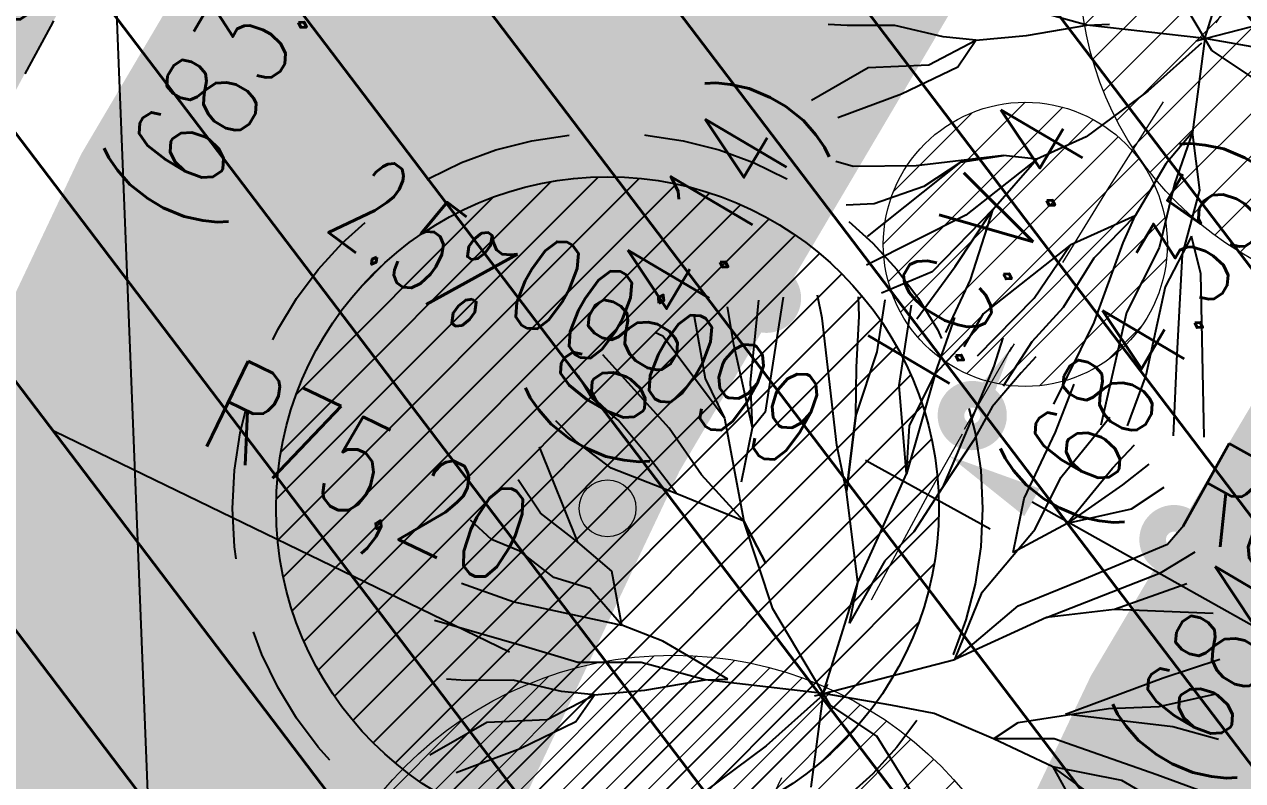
# Model space of a CAD drawing. Extents: x 352140 to 354978, y 6304672 to 6307963.
# Drawn here: x 352254.13 to 352267, y 6305991.66 to 6305999.64 of the extents above; entities that cross this region are included whole.
import ezdxf
from ezdxf.enums import TextEntityAlignment as Align

# ---------------------------------------------------------------- set-up
doc = ezdxf.new("R2010")
doc.units = 0
for name, pattern in [('CENTER', [50.8, 31.75, -6.35, 6.35, -6.35]), ('CONTINUOS', [0]), ('DASHDOT', [1, 0.5, -0.25, 0, -0.25]), ('DASHDOTX2', [2, 1, -0.5, 0, -0.5]), ('DASHED', [19.05, 12.7, -6.35]), ('HIDDEN', [9.525, 6.35, -3.175])]:
    doc.linetypes.add(name, pattern=pattern)
doc.layers.get('0').update_dxf_attribs({"linetype": 'CONTINUOUS'})
for name, color, linetype in [('00-S2_ALL AREA APORTANTES', 150, 'CONTINUOUS'), ('01_Dem Ext_Transl_niv.anillo', 130, 'CONTINUOUS'), ('02_Geo ext_Acotamiento', 7, 'CONTINUOUS'), ('02_Geo ext_Eje', 4, 'CONTINUOUS'), ('03_Pav ext_Escurrimiento', 2, 'CONTINUOUS'), ('03_Pav ext_HCV', 34, 'CONTINUOUS'), ('03_Pav ext_Vereda HC', 42, 'CONTINUOUS'), ('03_Pav proy_Solera Tipo A', 1, 'CONTINUOUS'), ('03_S2_Pav ext_Borde vereda', 7, 'CONTINUOUS'), ('03_S3_Pav ext_Cota', 2, 'CONTINUOUS'), ('Paisajismo', 253, 'CONTINUOUS')]:
    doc.layers.add(name, color=color, linetype=linetype)
doc.layers.add('0_ASD_LINEA OFICIAL', color=253, linetype='DASHDOT', lineweight=20)
doc.layers.add('EJE PROYECTADO', color=7, linetype='DASHDOTX2', lineweight=15)
doc.layers.add('0_ASD_TOPOGRAFIA_ELEMENTOS', color=7, linetype='CONTINUOS', lineweight=5, true_color=0xbdbdbd)
doc.styles.add('JPG_2MM', font='simplex.shx', dxfattribs={"height": 1})
doc.styles.add('ROMANS', font='romans.shx', dxfattribs={"width": 0.75})
doc.linetypes.add('CERCO_LINE', pattern='A,0.5,-0.2,[" X ",Standard,S=0.1,R=0,X=-0.1,Y=-0.05],-0.25', length=0.95)
doc.dimstyles.new('Principal', dxfattribs={"dimscale": 0, "dimtxt": 2, "dimasz": 2, "dimexe": 1, "dimexo": 1, "dimtad": 1, "dimrnd": 0.05, "dimzin": 1, "dimtxsty": 'ROMANS', "dimcen": 2.5, "dimclrt": 2, "dimaunit": 2, "dimadec": 0, "dimazin": 0, "dimtfac": 1, "dimtmove": 0, "dimatfit": 3, "dimfxl": 1, "dimfxlon": 1, "dimarcsym": 0})

# ---------------------------------------------------------------- blocks, each defined once
blk = doc.blocks.new('sta_tic')
blk.add_line((0, -1.5), (0, 1.5))
blk = doc.blocks.new('*D1191')
at = {"layer": '02_Geo ext_Acotamiento', "color": 0, "linetype": 'ByBlock', "lineweight": -2, "transparency": 16777216}
blk.add_line((352269.432, 6305991.987), (352264.773, 6305994.595), dxfattribs=at)
at = {"layer": '02_Geo ext_Acotamiento', "color": 0, "linetype": 'ByBlock', "transparency": 16777216}
blk.add_solid([(352264.854, 6305994.74), (352264.691, 6305994.449), (352263.9, 6305995.083)], dxfattribs=at)
at = {"layer": '02_Geo ext_Acotamiento', "color": 2, "linetype": 'ByBlock', "transparency": 16777216, "insert": (352267.982, 6305993.839), "char_height": 1, "attachment_point": 5, "rotation": 330.7592, "style": 'ROMANS'}
blk.add_mtext('R65,70', dxfattribs=at)
blk = doc.blocks.new('A$C27410629')
at = {"layer": '0_ASD_LINEA OFICIAL', "ltscale": 8}
blk.add_lwpolyline([(76.795, 1069.872, 0.5, 0.5, 0.00826), (73.751, 1083.846, 0.5, 0.5, 0.028444), (70.023, 1095.124, 0.5, 0.5, -0.012564), (61.852, 1118.104, 0.5, 0.5, -0.000048), (57.166, 1131.529, 0.5, 0.5, -0.013664), (47.353, 1157.145, 0.5, 0.5, -0.058265), (39.524, 1192.667, 0.5, 0.5, 0), (39.524, 1192.667, 0.5, 0.5, -0.003962), (39.31, 1195.102, 0.5, 0.5, -0.274101), (74.42, 1266.696, 0.5, 0.5, 0), (74.42, 1266.696, 0.5, 0.5, -0.117635), (110.932, 1279.578, 0.5, 0.5, -0.105448), (145.793, 1276.067, 0.5, 0.5, -0.042273), (159.013, 1270.584, 0.5, 0.5, 0), (184.1, 1256.74, 0.5, 0.5, 0.018937), (195.809, 1250.819, 0.5, 0.5, -0.011475), (213.872, 1241.445, 0.5, 0.5, 0.049621), (224.068, 1237.141, 0.5, 0.5, 0), (224.068, 1237.141, 0.5, 0.5, 0), (224.068, 1237.141, 0.5, 0.5, 0.088932), (244.73, 1234.105, 0.5, 0.5, 0.019373), (253.114, 1234.676, 0.5, 0.5, 0.023388), (286.019, 1240.578, 0.5, 0.5, 0.029815), (329.828, 1253.396, 0.5, 0.5, 0.005373)], format="xyseb", dxfattribs=at)
blk = doc.blocks.new('*D1437')
at = {"layer": '02_Geo ext_Acotamiento', "color": 0, "lineweight": -2, "transparency": 16777216}
blk.add_line((352259.256, 6305993.013), (352254.451, 6305995.341), dxfattribs=at)
at = {"layer": '02_Geo ext_Acotamiento', "color": 0, "transparency": 16777216}
blk.add_solid([(352254.524, 6305995.491), (352254.378, 6305995.191), (352253.551, 6305995.777)], dxfattribs=at)
at = {"layer": '02_Geo ext_Acotamiento', "color": 2, "transparency": 16777216, "insert": (352257.699, 6305994.776), "char_height": 1, "attachment_point": 5, "rotation": 334.1522, "style": 'ROMANS'}
blk.add_mtext('R75,20', dxfattribs=at)
blk = doc.blocks.new('1.0 - LO RECABARREN LOTEO PARQUE - VEGETACION PROPUESTA ETAPA MUNICIPAL')
at = {"layer": 'Paisajismo', "color": 251}
for p, q in [((352266.597, 6305999.489), (352266.964, 6306000.661)), ((352266.671, 6305999.365), (352266.067, 6306000.383)), ((352265.35, 6305999.63), (352264.674, 6305999.816)), ((352266.506, 6305999.465), (352267.987, 6305999.848)), ((352262.822, 6305999.627), (352262.62, 6305999.638)), ((352263.325, 6305999.628), (352262.822, 6305999.627)), ((352263.833, 6305999.508), (352263.325, 6305999.628)), ((352264.713, 6305999.523), (352265.35, 6305999.63)), ((352265.35, 6305999.63), (352265.59, 6305999.64)), ((352266.597, 6305999.489), (352265.35, 6305999.63)), ((352264.181, 6305999.474), (352263.833, 6305999.508)), ((352264.181, 6305999.474), (352264.713, 6305999.523)), ((352263.684, 6305999.213), (352264.181, 6305999.474)), ((352263.988, 6305999.193), (352264.181, 6305999.474)), ((352266.561, 6305999.441), (352265.994, 6305998.935)), ((352266.597, 6305999.489), (352266.467, 6305998.501)), ((352267.312, 6305999.365), (352266.597, 6305999.489)), ((352267.166, 6305999.038), (352266.671, 6305999.365)), ((352262.444, 6305998.839), (352263.044, 6305999.186)), ((352263.044, 6305999.186), (352263.684, 6305999.213)), ((352263.396, 6305998.906), (352263.988, 6305999.193)), ((352262.722, 6305998.656), (352263.396, 6305998.906)), ((352265.994, 6305998.935), (352265.346, 6305998.453)), ((352266.467, 6305998.501), (352266.187, 6305998.168)), ((352266.467, 6305998.501), (352266.276, 6305997.958)), ((352266.467, 6305998.501), (352266.467, 6305998.501)), ((352266.546, 6305997.889), (352266.467, 6305998.501)), ((352265.346, 6305998.453), (352264.822, 6305998.217)), ((352264.473, 6305998.256), (352263.549, 6305998.147)), ((352264.021, 6305998.184), (352264.473, 6305998.256)), ((352264.473, 6305998.256), (352264.021, 6305998.184)), ((352264.822, 6305998.217), (352264.072, 6305997.624)), ((352264.363, 6305997.69), (352264.822, 6305998.217)), ((352264.822, 6305998.217), (352264.473, 6305998.256)), ((352262.885, 6305998.139), (352262.701, 6305998.192)), ((352263.549, 6305998.147), (352262.885, 6305998.139)), ((352263.037, 6305997.4), (352264.021, 6305998.184)), ((352264.021, 6305998.184), (352263.631, 6305997.927)), ((352266.187, 6305998.168), (352265.862, 6305997.619)), ((352266.276, 6305997.958), (352266.117, 6305997.282)), ((352263.631, 6305997.927), (352263.104, 6305997.744)), ((352266.36, 6305997.212), (352266.546, 6305997.889)), ((352263.104, 6305997.744), (352262.811, 6305997.732)), ((352264.072, 6305997.624), (352263.025, 6305997.099)), ((352264.363, 6305997.69), (352263.717, 6305997.026)), ((352263.961, 6305997.085), (352264.363, 6305997.69)), ((352264.123, 6305996.943), (352264.363, 6305997.69)), ((352265.862, 6305997.619), (352265.174, 6305997.309)), ((352265.862, 6305997.619), (352265.427, 6305997.173)), ((352265.736, 6305997.333), (352265.862, 6305997.619)), ((352265.174, 6305997.309), (352264.258, 6305996.586)), ((352264.795, 6305996.749), (352265.174, 6305997.309)), ((352265.429, 6305996.494), (352265.736, 6305997.333)), ((352266.458, 6305997.403), (352266.179, 6305996.868)), ((352266.555, 6305997.005), (352266.458, 6305997.403)), ((352266.117, 6305997.282), (352265.772, 6305996.599)), ((352266.301, 6305996.087), (352266.36, 6305997.212)), ((352263.556, 6305996.533), (352263.961, 6305997.085)), ((352265.427, 6305997.173), (352265.101, 6305996.651)), ((352263.717, 6305997.026), (352263.183, 6305996.802)), ((352263.864, 6305996.388), (352264.123, 6305996.943)), ((352266.59, 6305995.284), (352266.555, 6305997.005)), ((352266.179, 6305996.868), (352265.976, 6305995.933)), ((352261.799, 6305995.864), (352261.888, 6305996.727)), ((352262.143, 6305996.761), (352261.953, 6305995.548)), ((352262.556, 6305996.54), (352262.509, 6305996.782)), ((352262.949, 6305996.559), (352262.94, 6305996.765)), ((352263.22, 6305996.731), (352263.134, 6305996.182)), ((352263.371, 6305995.829), (352263.5, 6305996.677)), ((352264.197, 6305996.14), (352264.795, 6305996.749)), ((352261.205, 6305996.555), (352261.32, 6305995.902)), ((352261.622, 6305996.259), (352261.558, 6305996.659)), ((352262.713, 6305995.197), (352262.556, 6305996.54)), ((352262.918, 6305996.023), (352262.949, 6305996.559)), ((352263.941, 6305996.494), (352263.956, 6305996.546)), ((352264.258, 6305996.586), (352264.052, 6305996.235)), ((352265.101, 6305996.651), (352264.769, 6305996.29)), ((352265.772, 6305996.599), (352265.501, 6305995.411)), ((352263.75, 6305995.951), (352263.941, 6305996.494)), ((352264.21, 6305996.448), (352263.75, 6305995.951)), ((352265.003, 6305995.63), (352265.429, 6305996.494)), ((352260.873, 6305996.348), (352260.791, 6305996.389)), ((352261.524, 6305995.483), (352260.873, 6305996.348)), ((352264.463, 6305996.33), (352264.368, 6305996.032)), ((352264.769, 6305996.29), (352264.468, 6305995.822)), ((352260.941, 6305995.378), (352260.24, 6305996.151)), ((352261.82, 6305995.381), (352261.622, 6305996.259)), ((352263.134, 6305996.182), (352262.913, 6305995.514)), ((352262.913, 6305995.514), (352262.918, 6305996.023)), ((352264.368, 6305996.032), (352263.948, 6305995.028)), ((352264.813, 6305996.132), (352264.658, 6305995.962)), ((352266.265, 6305995.298), (352266.301, 6305996.087)), ((352260.126, 6305995.691), (352259.982, 6305995.926)), ((352261.32, 6305995.902), (352261.524, 6305995.483)), ((352263.75, 6305995.951), (352263.447, 6305994.895)), ((352263.479, 6305995.404), (352263.75, 6305995.951)), ((352264.658, 6305995.962), (352264.352, 6305995.602)), ((352265.976, 6305995.933), (352265.777, 6305995.401)), ((352261.82, 6305995.381), (352261.799, 6305995.864)), ((352263.447, 6305994.895), (352263.371, 6305995.829)), ((352265.022, 6305995.335), (352265.216, 6305995.843)), ((352260.403, 6305995.462), (352260.126, 6305995.691)), ((352261.953, 6305995.548), (352261.82, 6305995.381)), ((352262.813, 6305994.708), (352262.913, 6305995.514)), ((352262.913, 6305995.514), (352262.813, 6305994.708)), ((352264.352, 6305995.602), (352264.153, 6305995.246)), ((352259.954, 6305995.242), (352259.743, 6305995.455)), ((352260.684, 6305995.126), (352260.403, 6305995.462)), ((352261.282, 6305994.884), (352260.941, 6305995.378)), ((352261.524, 6305995.483), (352261.731, 6305994.395)), ((352261.703, 6305994.812), (352261.82, 6305995.381)), ((352263.447, 6305994.895), (352263.479, 6305995.404)), ((352265.078, 6305994.857), (352265.596, 6305995.494)), ((352264.689, 6305994.636), (352265.022, 6305995.335)), ((352259.978, 6305994.176), (352259.572, 6305995.182)), ((352260.328, 6305994.956), (352259.954, 6305995.242)), ((352261.023, 6305994.686), (352260.684, 6305995.126)), ((352262.813, 6305994.708), (352262.713, 6305995.197)), ((352264.153, 6305995.246), (352263.827, 6305994.751)), ((352265.621, 6305994.957), (352265.854, 6305995.2)), ((352263.948, 6305995.028), (352263.827, 6305994.751)), ((352266.005, 6305994.997), (352265.729, 6305994.78)), ((352261.023, 6305994.686), (352260.328, 6305994.956)), ((352261.731, 6305994.395), (352261.282, 6305994.884)), ((352263.178, 6305994.295), (352263.447, 6305994.895)), ((352265.143, 6305994.373), (352265.621, 6305994.957)), ((352259.583, 6305994.481), (352259.347, 6305994.834)), ((352263.827, 6305994.751), (352263.526, 6305994.283)), ((352264.807, 6305994.31), (352265.078, 6305994.857)), ((352265.729, 6305994.78), (352265.143, 6305994.373)), ((352266.165, 6305994.752), (352265.821, 6305994.522)), ((352261.731, 6305994.395), (352261.023, 6305994.686)), ((352262.934, 6305993.75), (352262.813, 6305994.708)), ((352264.572, 6305994.067), (352264.689, 6305994.636)), ((352259.978, 6305994.176), (352259.583, 6305994.481)), ((352265.821, 6305994.522), (352265.143, 6305994.373)), ((352259.066, 6305994.203), (352258.844, 6305994.407)), ((352261.963, 6305993.95), (352261.731, 6305994.395)), ((352261.731, 6305994.395), (352261.963, 6305993.95)), ((352262.037, 6305993.472), (352261.731, 6305994.395)), ((352265.143, 6305994.373), (352264.572, 6305994.067)), ((352266.204, 6305994.155), (352266.377, 6305994.355)), ((352262.934, 6305993.75), (352263.178, 6305994.295)), ((352263.526, 6305994.283), (352263.218, 6305993.976)), ((352264.247, 6305993.645), (352264.807, 6305994.31)), ((352259.365, 6305994.081), (352259.066, 6305994.203)), ((352260.334, 6305993.869), (352259.978, 6305994.176)), ((352265.285, 6305993.769), (352266.204, 6305994.155)), ((352259.724, 6305993.802), (352259.365, 6305994.081)), ((352263.218, 6305993.976), (352262.845, 6305993.319)), ((352266.131, 6305993.851), (352266.497, 6305994.072)), ((352260.44, 6305993.298), (352260.334, 6305993.869)), ((352264.927, 6305993.379), (352266.131, 6305993.851)), ((352258.749, 6305993.741), (352259.301, 6305993.543)), ((352260.103, 6305993.685), (352259.724, 6305993.802)), ((352262.567, 6305992.578), (352262.934, 6305993.75)), ((352262.845, 6305993.319), (352262.934, 6305993.75)), ((352264.628, 6305993.501), (352265.285, 6305993.769)), ((352266.408, 6305993.736), (352265.645, 6305993.463)), ((352260.44, 6305993.298), (352260.103, 6305993.685)), ((352263.957, 6305992.937), (352264.247, 6305993.645)), ((352259.301, 6305993.543), (352260.44, 6305993.298)), ((352262.641, 6305992.454), (352262.037, 6305993.472)), ((352263.957, 6305992.937), (352264.628, 6305993.501)), ((352265.645, 6305993.463), (352264.927, 6305993.379)), ((352265.645, 6305993.463), (352264.927, 6305993.379)), ((352266.686, 6305993.421), (352265.645, 6305993.463)), ((352259.353, 6305993.091), (352258.461, 6305993.348)), ((352264.927, 6305993.379), (352263.957, 6305992.937)), ((352260.44, 6305993.298), (352260.44, 6305993.298)), ((352260.875, 6305993.129), (352260.44, 6305993.298)), ((352259.976, 6305992.904), (352259.353, 6305993.091)), ((352261.56, 6305992.73), (352260.875, 6305993.129)), ((352262.476, 6305992.554), (352263.957, 6305992.937)), ((352266.157, 6305992.744), (352266.756, 6305992.939)), ((352260.644, 6305992.905), (352259.976, 6305992.904)), ((352261.32, 6305992.72), (352260.644, 6305992.905)), ((352258.792, 6305992.716), (352258.59, 6305992.728)), ((352259.295, 6305992.717), (352258.792, 6305992.716)), ((352259.803, 6305992.598), (352259.295, 6305992.717)), ((352260.683, 6305992.613), (352261.32, 6305992.72)), ((352261.32, 6305992.72), (352261.56, 6305992.73)), ((352262.567, 6305992.578), (352261.32, 6305992.72)), ((352265.127, 6305992.358), (352266.157, 6305992.744)), ((352259.654, 6305992.302), (352260.151, 6305992.563)), ((352260.151, 6305992.563), (352259.803, 6305992.598)), ((352259.957, 6305992.282), (352260.151, 6305992.563)), ((352260.151, 6305992.563), (352260.683, 6305992.613)), ((352262.567, 6305992.578), (352262.436, 6305991.59)), ((352263.282, 6305992.454), (352262.567, 6305992.578)), ((352266.115, 6305992.44), (352266.698, 6305992.571)), ((352262.531, 6305992.53), (352261.964, 6305992.025)), ((352263.135, 6305992.127), (352262.641, 6305992.454)), ((352263.74, 6305992.367), (352263.282, 6305992.454)), ((352265.582, 6305992.418), (352266.115, 6305992.44)), ((352259.014, 6305992.275), (352259.654, 6305992.302)), ((352264.366, 6305992.099), (352263.74, 6305992.367)), ((352264.626, 6305992.27), (352265.582, 6305992.418)), ((352266.259, 6305992.225), (352265.127, 6305992.358)), ((352258.413, 6305991.929), (352259.014, 6305992.275)), ((352259.366, 6305991.995), (352259.957, 6305992.282)), ((352264.366, 6305992.099), (352264.626, 6305992.27)), ((352266.743, 6305992.09), (352266.259, 6305992.225)), ((352263.652, 6305991.293), (352263.135, 6305992.127)), ((352264.993, 6305991.804), (352264.366, 6305992.099)), ((352265.007, 6305992.099), (352264.366, 6305992.099)), ((352266.092, 6305991.717), (352265.007, 6305992.099)), ((352258.692, 6305991.745), (352259.366, 6305991.995)), ((352261.964, 6305992.025), (352261.316, 6305991.543)), ((352265.72, 6305991.658), (352264.993, 6305991.804)), ((352264.993, 6305991.804), (352265.272, 6305991.297)), ((352265.407, 6305991.501), (352264.993, 6305991.804)), ((352266.534, 6305991.186), (352265.72, 6305991.658)), ((352266.636, 6305991.518), (352266.092, 6305991.717))]:
    blk.add_line(p, q, dxfattribs=at)
blk = doc.blocks.new('*U962')
at = {"layer": 'EJE PROYECTADO', "color": 7, "linetype": 'DASHDOT', "lineweight": 15, "ltscale": 4}
blk.add_arc((352321.227, 6305962.991), 65.699, 114.77032, 185.40287, dxfattribs=at)
at = {"layer": 'EJE PROYECTADO', "color": 7, "linetype": 'DASHDOTX2', "lineweight": 15}
blk.add_leader([(352264.555, 6305996.231), (352264.007, 6305995.277)], dimstyle='Principal', override={"dimscale": 1, "dimasz": 0.5}, dxfattribs=at)

msp = doc.modelspace()

# ---------------------------------------------------------------- hatches: boundary and pattern name
at = {"layer": '00-S2_ALL AREA APORTANTES', "linetype": 'DASHED', "lineweight": 40, "ltscale": 0.25}
h = msp.add_hatch(dxfattribs=at)
h.set_pattern_fill('ANSI31', color=150, scale=0.5, angle=82.24516605)
h.paths.add_polyline_path([(352293.701, 6306022.645, -0.005954), (352295.275, 6306023.347), (352290.317, 6306034.821, 0.144518), (352256.264, 6306006.523), (352266.649, 6305999.563, -0.137888)])
h = msp.add_hatch(dxfattribs=at)
h.set_pattern_fill('ANSI31', color=82, scale=0.5, angle=82.24516605)
h.paths.add_polyline_path([(352298.931, 6306011.292, -0.005954), (352300.233, 6306011.873), (352295.275, 6306023.347, 0.005954), (352293.701, 6306022.645, 0.137888), (352266.649, 6305999.563), (352277.032, 6305992.606, -0.137869)])
h = msp.add_hatch(dxfattribs=at)
h.set_pattern_fill('ANSI31', color=150, scale=0.5, angle=82.24516605)
edge = h.paths.add_edge_path()
edge.add_line((352266.649, 6305999.563), (352256.264, 6306006.523))
edge.add_arc((352321.221, 6305962.995), 78.193, 146.17352, 179.79725)
edge.add_line((352243.029, 6305963.271), (352243.087, 6305960.016))
edge.add_line((352243.087, 6305960.016), (352255.606, 6305959.915))
edge.add_line((352255.606, 6305959.915), (352255.529, 6305963.227))
edge.add_arc((352321.227, 6305962.991), 65.699, 146.17393, 179.79401, ccw=False)
h = msp.add_hatch(dxfattribs=at)
h.set_pattern_fill('ANSI31', color=82, scale=0.5, angle=82.24516605)
edge = h.paths.add_edge_path()
edge.add_line((352277.032, 6305992.606), (352266.649, 6305999.563))
edge.add_arc((352321.227, 6305962.991), 65.699, 146.17393, 179.79401)
edge.add_line((352255.529, 6305963.227), (352255.606, 6305959.915))
edge.add_line((352255.606, 6305959.915), (352268.125, 6305959.814))
edge.add_line((352268.125, 6305959.814), (352268.029, 6305963.183))
edge.add_arc((352321.221, 6305962.995), 53.192, 146.1735, 179.7972, ccw=False)
at = {"layer": '01_Dem Ext_Transl_niv.anillo'}
h = msp.add_hatch(dxfattribs=at)
h.set_pattern_fill('ANSI31', color=256, scale=0.1)
h.set_pattern_definition([(45, (0, 0), (-0.224506403027, 0.224506403027), [])])
edge = h.paths.add_edge_path()
edge.add_arc((352260.29, 6305994.531), 3.5, 0, 360)
at = {"layer": '03_Pav ext_HCV'}
h = msp.add_hatch(dxfattribs=at)
h.set_pattern_fill('SWAMP', color=256, scale=0.025, style=0)
h.set_pattern_definition([(359.999999999, (0, 0), (0.317500000006, 0.5499261309), [0.079375, -0.555625]), (90, (0.0397, -4e-13), (-0.317499999994, 0.549926130908), [0.0396875, -1.06016476181]), (90, (0.0496, -5e-13), (-0.317499999994, 0.549926130908), [0.03175, -1.06810226181]), (90, (0.02977, -3e-13), (-0.317499999994, 0.549926130908), [0.03175, -1.06810226181]), (59.999999999, (0.05953, -6e-13), (-0.317499999563, 0.549926131157), [0.0254, -0.6096]), (119.999999999, (0.01984, -2e-13), (-0.63499999957, 2.56e-10), [0.0254, -0.6096])])
h.paths.add_polyline_path([(352360.868, 6306028.318, 0.28675), (352276.141, 6306023.176, 0.0187), (352271.771, 6306019.639, 0.138773), (352249.421, 6305985.326, 0.082117), (352247.11, 6305968.544), (352254.115, 6305968.473, -0.084919), (352256.178, 6305983.481, -0.137857), (352276.374, 6306014.366, -0.082167), (352277.763, 6306015.224), (352283.61, 6306017.626, -0.756292), (352284.323, 6306016.718), (352280.518, 6306011.509, -0.056138), (352279.761, 6306010.685, 0.137853), (352260.987, 6305982.105), (352259.47, 6305977.322, 0.031254), (352257.252, 6305968.441), (352264.368, 6305968.369, -0.026655), (352266.142, 6305975.205), (352267.659, 6305979.988, -0.134759), (352283.841, 6306004.951, 0.053092), (352286.688, 6306008.088), (352291.838, 6306015.138, -0.131534), (352295.864, 6306018.384, -0.22459), (352352.368, 6306016.968, -0.177147), (352353.778, 6306015.465), (352355.026, 6306012.534, 0.158755), (352356.247, 6306011.134), (352356.615, 6306010.905, 0.031279), (352404.264, 6305985.297, 0.154918), (352406.065, 6305985.074), (352409.365, 6305985.688, -0.15161), (352411.131, 6305985.481, 0.096079), (352450.563, 6305976.41, 0.02016), (352451.664, 6305976.418, 0.030451), (352465.817, 6305977.968, -0.006249), (352484.7, 6305980.987, 0.020638), (352496.406, 6305983.221, 0.002065), (352497.566, 6305983.498), (352495.91, 6305990.6), (352492.998, 6305990.597, -0.787443), (352492.723, 6305991.731), (352495.342, 6305993.034), (352493.682, 6306000.152, 0.030881), (352481.519, 6305996.59, -0.064439), (352455.735, 6305990.741), (352459.243, 6305990.831), (352455.735, 6305990.741, -0.011481), (352451.018, 6305990.403, -0.027768), (352440.821, 6305991.327), (352444.25, 6305990.587), (352440.821, 6305991.327, -0.070207), (352416.088, 6305998.602), (352416.602, 6305998.042), (352413.004, 6305999.994, -0.035722)])
at = {"layer": '03_Pav ext_Vereda HC'}
h = msp.add_hatch(dxfattribs=at)
h.set_pattern_fill('DOTS', color=256, scale=0.2, style=0)
h.paths.add_polyline_path([(352245.122, 6305966.765, -0.29647), (352293.78, 6306034.074, -0.01723), (352299.171, 6306035.971), (352298.617, 6306037.898, 0.01746), (352293.034, 6306035.93, 0.331704), (352243.273, 6305956.815, 0.025875), (352245.297, 6305941.433), (352247.25, 6305941.873, -0.025742), (352245.267, 6305956.973, -0.01903), (352245.029, 6305962.765), (352247.184, 6305962.743), (352247.099, 6305963.421, -0.015971), (352246.789, 6305966.748)])
h.paths.add_polyline_path([(352253.203, 6305919.521, -0.027295), (352248.679, 6305935.021), (352246.729, 6305934.58, 0.027318), (352251.316, 6305918.857, 0.013664), (352261.129, 6305893.241), (352268.112, 6305873.236, 0.017415), (352273.982, 6305856.846, -0.040658), (352278.541, 6305841.982, -0.002815), (352279.585, 6305837.24), (352281.547, 6305837.633, 0.002828), (352280.493, 6305842.417, 0.040614), (352275.845, 6305857.576, -0.017452), (352270.009, 6305873.87), (352262.999, 6305893.954, -0.013692)])
h = msp.add_hatch(dxfattribs=at)
h.set_pattern_fill('DOTS', color=256, scale=0.2, style=0)
h.paths.add_polyline_path([(352533.778, 6305988.648, 0.001234), (352535.675, 6305989.286), (352535.027, 6305991.179, -0.001237), (352533.136, 6305990.542, -0.02053), (352503.885, 6305981.94), (352503.284, 6305984.518), (352499.404, 6305983.544), (352499.999, 6305980.991, -0.008887), (352487.105, 6305978.156, -0.014555), (352464.628, 6305974.17, -0.00899), (352459.993, 6305973.57), (352460.198, 6305971.581, 0.009019), (352464.921, 6305972.192, 0.014552), (352487.505, 6305976.197, 0.032114)])
h.paths.add_polyline_path([(352453.016, 6305972.984, -0.006801), (352449.483, 6305972.831, -0.009067), (352444.77, 6305972.776), (352444.577, 6305970.777, 0.016383), (352453.222, 6305970.992)])
h.paths.add_polyline_path([(352389.646, 6305991.88, -0.017533), (352376.951, 6305998.315), (352352.153, 6306011.999, 0.044404), (352342.054, 6306016.09, 0.113324), (352314.471, 6306018.047), (352314.936, 6306016.097, -0.157241), (352351.214, 6306010.233), (352375.985, 6305996.564, 0.017506), (352388.785, 6305990.075, -0.01159), (352405.987, 6305981.142, 0.086762), (352437.575, 6305971.093), (352437.767, 6305973.086, -0.086498), (352406.931, 6305982.905, 0.01159)])
h.paths.add_polyline_path([(352298.931, 6306011.292, -0.04077), (352308.087, 6306014.636), (352307.625, 6306016.576, 0.043034), (352297.553, 6306012.855, 0.272225), (352266.143, 6305966.55), (352264.433, 6305966.568, 0.015316), (352263.857, 6305962.574), (352266.03, 6305962.551, 0.021547), (352266.273, 6305957.803, 0.063283), (352273.011, 6305926.495, 0.007704), (352278.126, 6305912.651), (352279.989, 6305913.378, -0.007677), (352274.912, 6305927.117, -0.063391), (352268.265, 6305957.983, -0.318336)])
at = {"layer": '0_ASD_TOPOGRAFIA_ELEMENTOS'}
h = msp.add_hatch(dxfattribs=at)
h.set_pattern_fill('ANSI31', color=256, scale=0.1)
h.set_pattern_definition([(45, (345966.00238, 6304260.48118), (-0.224506403, 0.224506403), [])])
edge = h.paths.add_edge_path()
edge.add_arc((352268.777, 6306000.233), 3.5, 0, 360)
h = msp.add_hatch(dxfattribs=at)
h.set_pattern_fill('ANSI31', color=256, scale=0.1)
h.set_pattern_definition([(45, (345961.9278, 6304257.56622), (-0.224506403, 0.224506403), [])])
edge = h.paths.add_edge_path()
edge.add_arc((352264.702, 6305997.318), 1.5, 0, 360)
h = msp.add_hatch(dxfattribs=at)
h.set_pattern_fill('ANSI31', color=256, scale=0.1)
h.set_pattern_definition([(45, (345958.2093, 6304249.22917), (-0.224506403, 0.224506403), [])])
edge = h.paths.add_edge_path()
edge.add_arc((352260.984, 6305988.981), 4, 0, 360)

# ---------------------------------------------------------------- linework, layer by layer
at = {"layer": '01_Dem Ext_Transl_niv.anillo', "color": 130, "linetype": 'CERCO_LINE', "ltscale": 6, "flags": 128}
msp.add_lwpolyline([(352256.163, 6305982.562), (352255.525, 6305989.327), (352255.116, 6305999.581), (352254.932, 6306004.488)], dxfattribs=at)
at = {"layer": '01_Dem Ext_Transl_niv.anillo', "linetype": 'HIDDEN', "ltscale": 0.25}
msp.add_circle((352260.29, 6305994.531), 3.961, dxfattribs=at)
at = {"layer": '01_Dem Ext_Transl_niv.anillo'}
msp.add_circle((352260.29, 6305994.531), 3.5, dxfattribs=at)
at = {"layer": '02_Geo ext_Eje', "linetype": 'CENTER', "ltscale": 0.1, "const_width": 0.3, "flags": 128}
msp.add_lwpolyline([(352312.187, 6305350.253), (352300.27, 6305525.493), (352298.81, 6305526.329), (352298.124, 6305536.419), (352297.466, 6305554.947), (352300.373, 6305560.093, -0.003728), (352298.887, 6305583.425), (352295.939, 6305635.972), (352293.844, 6305666.194, -0.018402), (352293.344, 6305681.639, 0.015172), (352293.186, 6305687.704), (352288.488, 6305771.091, 0.009387), (352287.084, 6305789.506, 0.024149), (352280.76, 6305831.584), (352280.76, 6305831.584, 0.00826), (352277.716, 6305845.558, 0.028444), (352273.988, 6305856.836, -0.012564), (352265.817, 6305879.816, -0.000048), (352261.131, 6305893.241, -0.013664), (352251.318, 6305918.857, -0.058265), (352243.489, 6305954.379), (352243.489, 6305954.379, -0.003962), (352243.275, 6305956.815, -0.274101), (352278.385, 6306028.408), (352278.385, 6306028.408, -0.117635), (352314.897, 6306041.29, -0.105448), (352349.758, 6306037.779, -0.042273), (352362.978, 6306032.296), (352388.065, 6306018.453, 0.018937), (352399.773, 6306012.531, -0.011475), (352417.837, 6306003.157, 0.049621), (352428.033, 6305998.853), (352428.033, 6305998.853), (352428.033, 6305998.853, 0.088932), (352448.695, 6305995.817, 0.019373), (352457.079, 6305996.388, 0.023388), (352489.984, 6306002.291, 0.029815), (352533.792, 6306015.108, 0.005373), (352539.52, 6306017.216, -0.020389), (352573.144, 6306028.108, -0.010338), (352585.981, 6306031.484, -0.011736), (352605.848, 6306035.894), (352704.857, 6306049.873)], format="xyb", dxfattribs=at)
at = {"layer": '03_Pav ext_Escurrimiento'}
msp.add_lwpolyline([(352257.973, 6305998.8, 0, 0.4, 0), (352258.694, 6305998.292, 0, 0, 0), (352259.627, 6305997.634, 0, 0, 0)], format="xyseb", dxfattribs=at)
at = {"layer": '03_Pav proy_Solera Tipo A', "linetype": 'CONTINUOS', "ltscale": 0.1}
for points in [[(352495.441, 6306000.535, 0.15, 0.15, 0.036548), (352481.026, 6305996.41, 0.15, 0.15, -0.074694), (352451.018, 6305990.403, 0.15, 0.15, -0.099766), (352415.556, 6305998.845, 0.15, 0.15, -0.037408), (352360.868, 6306028.318, 0.15, 0.15, 0.28675), (352276.141, 6306023.176, 0.15, 0.15, 0.0187), (352271.771, 6306019.639, 0.15, 0.15, 0.137857), (352249.502, 6305985.584, 0.15, 0.15, 0.092175), (352247.19, 6305966.744, 0, 0, 0)], [(352284.322, 6306016.716, 0.15, 0.15, 0), (352280.518, 6306011.509, 0.15, 0.15, -0.056138), (352279.761, 6306010.685, 0.15, 0.15, 0.137853), (352260.987, 6305982.105, 0.15, 0.15, 0), (352259.47, 6305977.322, 0.15, 0.15, 0.037481), (352256.944, 6305966.644, 0.15, 0.15, 0), (352254.21, 6305966.67, 0.15, 0.15, -0.095049), (352256.178, 6305983.481, 0.15, 0.15, -0.137857), (352276.374, 6306014.366, 0.15, 0.15, -0.082167), (352277.763, 6306015.224, 0.15, 0.15, 0), (352283.61, 6306017.626, 0.15, 0.15, -0.757356), (352284.322, 6306016.716, 0, 0, 0)]]:
    msp.add_lwpolyline(points, format="xyseb", dxfattribs=at)
at = {"layer": '03_S2_Pav ext_Borde vereda', "linetype": 'DASHED', "ltscale": 0.05}
for points in [[(352305.165, 6306037.607, 0.015718), (352300.127, 6306036.264, 0.020246), (352293.78, 6306034.074, 0.29647), (352245.122, 6305966.765), (352247.188, 6305966.744)], [(352264.433, 6305966.568), (352266.143, 6305966.55, -0.272225), (352297.553, 6306012.855, -0.066938), (352313.436, 6306017.877, -0.117627), (352342.054, 6306016.09, -0.044404), (352352.153, 6306011.999), (352376.951, 6305998.315, 0.017507), (352389.627, 6305991.889)]]:
    msp.add_lwpolyline(points, format="xyb", dxfattribs=at)
at = {"layer": '03_S3_Pav ext_Cota', "const_width": 0.45}
for points in [[(352261.847, 6305996.82, 1), (352262.09, 6305996.678, 1)], [(352264.02, 6305995.581, 1), (352264.263, 6305995.44, 1)], [(352266.15, 6305994.272, 1), (352266.393, 6305994.13, 1)]]:
    msp.add_lwpolyline(points, format="xyb", close=True, dxfattribs=at)
at = {"layer": '0_ASD_TOPOGRAFIA_ELEMENTOS'}
for centre, radius in [((352268.777, 6306000.233), 3.5), ((352264.702, 6305997.318), 1.5), ((352260.29, 6305994.531), 0.3), ((352260.984, 6305988.981), 4)]:
    msp.add_circle(centre, radius, dxfattribs=at)

# ---------------------------------------------------------------- block references
at = {"layer": '02_Geo ext_Acotamiento', "color": 2, "linetype": 'Continuous', "lineweight": -3, "xscale": 0.5, "yscale": 0.5, "zscale": 0.5, "rotation": 61.16855072445291}
msp.add_blockref('sta_tic', (352263.672, 6305994.673), dxfattribs=at)
at = {"layer": '03_S2_Pav ext_Borde vereda', "linetype": 'Continuous'}
msp.add_blockref('A$C27410629', (352203.962, 6304761.714), dxfattribs=at)
at = {"layer": 'EJE PROYECTADO', "color": 7, "linetype": 'DASHDOTX2', "lineweight": 15, "ltscale": 4}
msp.add_blockref('*U962', (0, 0), dxfattribs=at)
at = {"layer": 'Paisajismo'}
msp.add_blockref('1.0 - LO RECABARREN LOTEO PARQUE - VEGETACION PROPUESTA ETAPA MUNICIPAL', (0, 0), dxfattribs=at)

# ---------------------------------------------------------------- texts
at = {"layer": '02_Geo ext_Acotamiento', "color": 7, "linetype": 'Continuous', "lineweight": -3, "insert": (352262.468, 6305995.336), "char_height": 1, "attachment_point": 4, "rotation": 151.1686, "style": 'ROMANS'}
msp.add_mtext('{\\C256;660.00}', dxfattribs=at)
at = {"layer": '03_Pav ext_Escurrimiento', "style": 'ROMANS', "oblique": 359.8723, "width": 0.597843}
msp.add_text('2.5%%%', height=0.9997, rotation=323.6359, dxfattribs=at).set_placement((352258.046, 6305996.925), align=Align.CENTER)
at = {"layer": '03_S3_Pav ext_Cota', "style": 'JPG_2MM', "width": 0.75}
for s, p in [('(683.97)', (352255.82, 6305997.424)), ('(684.13)', (352252.352, 6305996.652)), ('(684.14)', (352260.271, 6305994.893)), ('I.C.V.4', (352263.837, 6305995.738)), ('(684.35)', (352265.284, 6305994.255)), ('(684.14)', (352266.473, 6305991.555))]:
    msp.add_text(s, height=1, rotation=59.4809, dxfattribs=at).set_placement(p)

# ---------------------------------------------------------------- dimensions: what is measured, and where the dimension line sits
at = {"layer": '02_Geo ext_Acotamiento'}
dim = msp.add_radius_dim(center=(352321.221, 6305962.995), mpoint=(352253.551, 6305995.777), dimstyle='Principal', override={"dimfxl": 0.22}, dxfattribs=at)
dim.commit()
dim.dimension.update_dxf_attribs({"geometry": '*D1437', "text_midpoint": (352257.303, 6305993.959), "dimtype": 164})
at = {"layer": '02_Geo ext_Acotamiento', "linetype": 'ByBlock'}
dim = msp.add_radius_dim(center=(352321.227, 6305962.991), mpoint=(352263.9, 6305995.083), dimstyle='Principal', override={"dimaunit": 0, "dimfxl": 0.22, "dimarcsym": 1}, dxfattribs=at)
dim.commit()
dim.dimension.update_dxf_attribs({"geometry": '*D1191', "text_midpoint": (352267.539, 6305993.046), "dimtype": 164})

doc.saveas('drawing.dxf')
